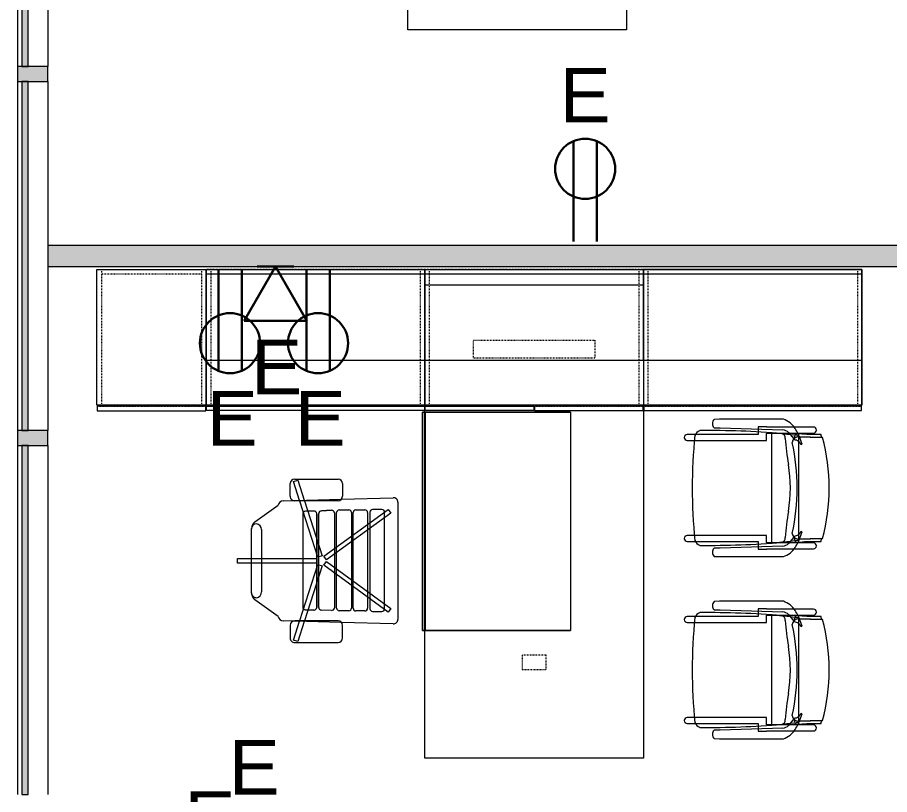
# Model space of a CAD drawing. Header units: inches. Extents: x 1180 to 3050, y -149 to 1363.
# Drawn here: x 1180.4 to 1324, y 276 to 404.1 of the extents above; entities that cross this region are included whole.
import ezdxf

# ---------------------------------------------------------------- set-up
doc = ezdxf.new("R2010")
doc.units = ezdxf.units.IN
doc.header["$MEASUREMENT"] = 0
doc.linetypes.add('Dash', pattern=[0.25, 0.125, -0.125])
for name, color, linetype, lineweight in [('A-ANNO-NOTE', 131, 'Continuous', 30), ('A-GLAZ-CURT', 52, 'Continuous', 13), ('A-GLAZ-CWMG', 51, 'Continuous', 13), ('A-WALL-PATT', 111, 'Continuous', 13), ('I-FURN', 30, 'Continuous', 9), ('I-FURN-PNLS', 30, 'Dash', 9), ('I-WALL', 2, 'Continuous', 13)]:
    doc.layers.add(name, color=color, linetype=linetype, lineweight=lineweight)
doc.styles.add('Swis721 Lt BT', font='swissl.ttf', dxfattribs={"height": 9})

# ---------------------------------------------------------------- blocks, each defined once
blk = doc.blocks.new('System Panel - Glazed-6522019-FIRST FLOOR POWER _ SIGNAL')
at = {"layer": 'A-GLAZ-CURT', "lineweight": 9}
blk.add_hatch(color=7, dxfattribs=at).paths.add_polyline_path([(-28.75, 1.75), (-28.75, 0.75), (28.75, 0.75), (28.75, 1.75), (4.96, 1.75)], flags=0)
at = {"layer": 'A-GLAZ-CURT', "color": 8, "lineweight": 20}
for p, q in [((28.75, 1.75), (-28.75, 1.75)), ((-28.75, 1.75), (-28.75, 0.75)), ((28.75, 0.75), (28.75, 1.75)), ((-28.75, 0.75), (28.75, 0.75))]:
    blk.add_line(p, q, dxfattribs=at)
blk = doc.blocks.new('Rectangular Mullion - 2_5_ x 5_ rectangular-6520307-FIRST FLOOR POWER _ SIGNAL')
at = {"layer": 'A-GLAZ-CWMG', "lineweight": 9}
blk.add_hatch(color=7, dxfattribs=at).paths.add_polyline_path([(1.25, -2.5), (-1.25, -2.5), (-1.25, 2.5), (1.25, 2.5), (1.25, -1.75)], flags=0)
at = {"layer": 'A-GLAZ-CWMG', "color": 8, "lineweight": 20}
for p, q in [((-1.25, 2.5), (1.25, 2.5)), ((-1.25, -2.5), (-1.25, 2.5)), ((1.25, 2.5), (1.25, -2.5)), ((1.25, -2.5), (-1.25, -2.5))]:
    blk.add_line(p, q, dxfattribs=at)
blk = doc.blocks.new('Rectangular Mullion - 2_5_ x 5_ rectangular-V4-FIRST FLOOR POWER _ SIGNAL')
at = {"layer": 'A-GLAZ-CWMG', "lineweight": 9}
for p, q in [((1814.67, -144.25), (1872.17, -144.25)), ((1814.67, -149.25), (1872.17, -149.25))]:
    blk.add_line(p, q, dxfattribs=at)
blk = doc.blocks.new('Rectangular Mullion - 2_5_ x 5_ rectangular-V7-FIRST FLOOR POWER _ SIGNAL')
at = {"layer": 'A-GLAZ-CWMG', "lineweight": 9}
for p, q in [((1180.4, 993.5), (1180.4, 936)), ((1185.4, 993.5), (1185.4, 966.5)), ((1185.4, 963), (1185.4, 936))]:
    blk.add_line(p, q, dxfattribs=at)
blk = doc.blocks.new('F - EXECUTIVE DESK 2 - F - EXECUTIVE DESK 2-6752793-FIRST FLOOR POWER _ SIGNAL')
at = {"layer": 'I-FURN'}
for p, q in [((23.5, -35.87), (23.5, -12)), ((23.5, -12), (23.5, -35.86)), ((23.5, -12), (59.5, -12)), ((23.5, -12), (59.5, -12)), ((59.5, -35.86), (59.5, -12)), ((59.5, -12), (59.5, -35.87)), ((23.5, -35.87), (23.5, -35.99)), ((23.5, -36), (23.5, -35.87)), ((23.5, -35.87), (23.5, -36)), ((23.5, -35.93), (23.5, -35.87)), ((59.5, -35.87), (23.5, -35.87)), ((59.5, -35.87), (23.5, -35.87)), ((59.5, -35.87), (59.5, -35.93)), ((59.5, -35.94), (59.5, -35.87)), ((59.5, -35.87), (59.5, -36)), ((59.5, -35.99), (59.5, -35.87)), ((23.5, -35.99), (23.5, -35.93)), ((23.5, -36), (23.5, -36.1)), ((23.5, -36.3), (23.5, -36)), ((23.5, -36.05), (23.5, -36)), ((23.5, -36.02), (23.5, -36.08)), ((23.5, -36.1), (23.5, -36.05)), ((23.5, -36.14), (23.5, -36.1)), ((23.5, -36.13), (23.5, -36.17)), ((23.5, -36.17), (23.5, -36.14)), ((23.5, -36.17), (23.5, -36.3)), ((23.5, -36.17), (23.5, -36.18)), ((23.5, -36.18), (23.5, -36.17)), ((23.5, -36.3), (23.5, -36.37)), ((23.5, -36.37), (23.5, -36.3)), ((23.5, -36.37), (59.5, -36.37)), ((59.5, -35.93), (59.5, -35.99)), ((59.5, -36), (59.5, -35.94)), ((59.5, -36), (59.5, -36.05)), ((59.5, -36), (59.5, -36.35)), ((59.5, -36.1), (59.5, -36)), ((59.5, -36.08), (59.5, -36.02)), ((59.5, -36.05), (59.5, -36.17)), ((59.5, -36.17), (59.5, -36.13)), ((59.5, -36.17), (59.5, -36.18)), ((59.5, -36.18), (59.5, -36.17)), ((59.5, -36.35), (59.5, -36.17)), ((59.5, -36.35), (59.5, -36.37)), ((59.5, -36.37), (59.5, -36.35)), ((37.84, -49.71), (37.6, -41.21)), ((38.35, -40.44), (57.65, -40.44)), ((39.56, -42.02), (40.16, -41.57)), ((40.16, -41.57), (47.86, -52.17)), ((48.14, -52.17), (55.84, -41.57)), ((55.84, -41.57), (56.44, -42.02)), ((58.4, -41.21), (58.16, -49.71)), ((39.55, -43.05), (39.55, -44.59)), ((39.55, -43.05), (39.55, -44.59)), ((47.26, -52.62), (39.56, -42.02)), ((55.91, -42.61), (39.99, -42.61)), ((55.91, -42.61), (39.99, -42.61)), ((56.44, -42.02), (48.74, -52.62)), ((56.35, -44.59), (56.35, -43.05)), ((56.35, -44.59), (56.35, -43.05)), ((39.61, -47.35), (39.61, -45.85)), ((39.61, -47.35), (39.61, -45.85)), ((39.99, -45.03), (55.9, -45.03)), ((39.99, -45.03), (55.9, -45.03)), ((40.06, -45.41), (55.82, -45.41)), ((40.06, -45.41), (55.82, -45.41)), ((56.26, -45.85), (56.26, -47.35)), ((56.26, -45.85), (56.26, -47.35)), ((39.61, -50.08), (39.61, -48.51)), ((39.61, -50.08), (39.61, -48.51)), ((55.82, -47.79), (40.06, -47.79)), ((55.82, -47.79), (40.06, -47.79)), ((40.06, -48.07), (55.78, -48.07)), ((40.06, -48.07), (55.78, -48.07)), ((56.22, -48.51), (56.22, -50.08)), ((56.22, -48.51), (56.22, -50.08)), ((35.28, -49.53), (37.36, -49.53)), ((38.06, -57.42), (37.84, -49.74)), ((58.16, -49.74), (57.94, -57.42)), ((60.72, -49.53), (58.64, -49.53)), ((34.54, -57.42), (34.54, -50.28)), ((38.11, -50.28), (38.11, -57.42)), ((39.76, -53.03), (39.68, -51.34)), ((39.68, -51.34), (39.76, -53.03)), ((55.78, -50.52), (40.06, -50.52)), ((55.78, -50.52), (40.06, -50.52)), ((40.12, -50.88), (55.75, -50.88)), ((40.12, -50.88), (55.75, -50.88)), ((56.19, -51.34), (56.11, -53.03)), ((56.19, -51.34), (56.11, -53.03)), ((57.9, -50.28), (57.9, -57.42)), ((61.47, -57.42), (61.47, -50.28)), ((38.11, -55.82), (47.17, -52.87)), ((47.17, -52.87), (47.41, -53.59)), ((47.86, -52.17), (47.26, -52.62)), ((48.74, -52.62), (48.14, -52.17)), ((48.6, -53.59), (48.83, -52.87)), ((48.83, -52.87), (57.9, -55.82)), ((47.41, -53.59), (38.15, -56.6)), ((39.8, -54.24), (39.84, -55.66)), ((39.8, -54.24), (39.84, -55.66)), ((55.67, -53.45), (40.2, -53.45)), ((55.67, -53.45), (40.2, -53.45)), ((55.67, -53.79), (40.24, -53.79)), ((40.24, -53.79), (55.67, -53.79)), ((47.63, -53.75), (48.38, -53.75)), ((47.63, -64.52), (47.63, -53.75)), ((48.38, -53.75), (48.38, -64.52)), ((57.85, -56.6), (48.6, -53.59)), ((56.07, -55.66), (56.11, -54.24)), ((56.11, -54.24), (56.07, -55.66)), ((34.71, -56.92), (38.01, -55.85)), ((38.01, -55.85), (38.11, -55.82)), ((57.9, -55.82), (57.99, -55.85)), ((57.99, -55.85), (61.29, -56.92)), ((34.95, -57.64), (34.71, -56.92)), ((38.04, -56.63), (34.95, -57.64)), ((38.11, -56.61), (38.04, -56.63)), ((40.28, -56.09), (55.63, -56.09)), ((40.28, -56.09), (55.63, -56.09)), ((57.96, -56.63), (57.9, -56.61)), ((61.06, -57.64), (57.96, -56.63)), ((61.29, -56.92), (61.06, -57.64)), ((37.36, -58.17), (35.28, -58.17)), ((38.06, -57.65), (38.06, -57.47)), ((38.11, -59.31), (38.06, -57.65)), ((57.94, -57.65), (57.89, -59.31)), ((57.94, -57.47), (57.94, -57.65)), ((58.64, -58.17), (60.72, -58.17)), ((41.56, -63.98), (38.81, -60.13)), ((57.19, -60.13), (54.44, -63.98)), ((42.87, -62.9), (53.13, -62.9)), ((53.31, -64.52), (42.69, -64.52)), ((53.27, -64.52), (42.73, -64.52)), ((47.63, -66.85), (47.63, -64.52)), ((48.38, -64.52), (48.38, -66.85)), ((48.38, -66.85), (47.63, -66.85))]:
    blk.add_line(p, q, dxfattribs=at)
for centre, radius, start, end in [((38.35, -41.19), 0.75, 90, 181.6253), ((57.65, -41.19), 0.75, 358.3747, 90), ((35.28, -50.28), 0.746, 90, 180), ((37.36, -50.28), 0.746, 0, 90), ((58.64, -50.28), 0.746, 90, 180), ((60.72, -50.28), 0.746, 0, 90), ((35.28, -57.42), 0.746, 180, 270), ((37.36, -57.42), 0.746, 270, 0), ((58.64, -57.42), 0.746, 180, 270), ((60.72, -57.42), 0.746, 270, 0), ((38.97, -59.29), 0.861, 181.6253, 259.2912), ((57.03, -59.29), 0.861, 280.7088, 358.3747), ((42.87, -63.87), 0.972, 90, 170), ((53.13, -63.87), 0.972, 10, 90), ((42.72, -63.02), 1.5, 219.5448, 268.6344), ((42.73, -63.71), 0.819, 180, 270), ((53.27, -63.71), 0.819, 270, 0), ((53.28, -63.02), 1.5, 271.3656, 320.4552)]:
    blk.add_arc(centre, radius, start, end, dxfattribs=at)
for centre, major_axis, ratio, start_param, end_param in [((39.99, -43.05), (0.441, 0), 0.994522, 1.570796, 3.141593), ((39.99, -43.05), (0.441, 0), 0.994522, 1.570796, 3.141593), ((55.91, -43.05), (0.441, 0), 0.994522, 0, 1.570796), ((55.91, -43.05), (0.441, 0), 0.994522, 0.785398, 1.570796), ((55.91, -43.05), (0.441, 0), 0.994522, 0, 0.785398), ((39.99, -44.59), (0.441, 0), 0.994522, 3.141593, 4.712389), ((39.99, -44.59), (-0.441, 0), 0.994522, 0, 0.785398), ((40.06, -45.85), (0.441, 0), 0.999591, 1.570796, 3.141593), ((40.06, -45.85), (0.441, 0), 0.999591, 1.570796, 3.141593), ((39.99, -44.59), (0.441, 0), 0.994522, 3.926991, 4.712389), ((55.82, -45.85), (0.441, 0), 0.999591, 0, 1.570796), ((55.82, -45.85), (-0.441, 0), 0.999591, 3.141593, 4.712389), ((55.9, -44.59), (-0.442, 0), 0.994522, 1.570796, 3.141593), ((55.9, -44.59), (-0.442, 0), 0.994522, 1.570796, 2.356194), ((55.9, -44.59), (0.442, 0), 0.994522, 5.497787, 6.283185), ((40.06, -47.35), (0.441, 0), 0.999591, 3.141593, 4.712389), ((40.06, -47.35), (-0.441, 0), 0.999591, 0, 1.570796), ((55.82, -47.35), (0.441, 0), 0.999591, 4.712389, 6.283185), ((55.82, -47.35), (0.441, 0), 0.999591, 4.712389, 6.283185), ((40.06, -48.51), (0.441, 0), 0.999403, 1.570796, 3.141593), ((40.06, -48.51), (0.441, 0), 0.999403, 2.356194, 3.141593), ((40.06, -48.51), (0.441, 0), 0.999403, 1.570796, 2.356194), ((55.78, -48.51), (0.441, 0), 0.999403, 0, 1.570796), ((55.78, -48.51), (0.441, 0), 0.999403, 0, 1.570796), ((40.06, -50.08), (0.441, 0), 0.999403, 3.141593, 4.712389), ((40.06, -50.08), (0.441, 0), 0.999403, 3.141593, 4.712389), ((55.78, -50.08), (0.441, 0), 0.999403, 4.712389, 6.283185), ((55.78, -50.08), (0.441, 0), 0.999403, 4.712389, 6.283185), ((40.12, -51.32), (0.441, 0), 0.998574, 1.570796, 3.191177), ((40.12, -51.32), (0.441, 0), 0.998574, 1.570796, 3.191177), ((55.75, -51.32), (0.441, 0), 0.998574, 6.233601, 7.853982), ((55.75, -51.32), (0.441, 0), 0.998574, 6.233601, 7.853982), ((40.2, -53.01), (0.441, 0), 0.998574, 3.191177, 4.712389), ((40.2, -53.01), (0.441, 0), 0.998574, 3.191177, 4.712389), ((55.67, -53.01), (0.441, 0), 0.998574, 4.712389, 6.233601), ((55.67, -53.01), (0.441, 0), 0.998574, 4.712389, 6.233601), ((40.24, -54.23), (0.441, 0), 0.99965, 1.570796, 3.16704), ((40.24, -54.23), (0.441, 0), 0.99965, 2.368918, 3.16704), ((40.24, -54.23), (0.441, 0), 0.99965, 1.570796, 2.368918), ((55.67, -54.23), (0.441, 0), 0.99965, 6.257738, 7.853982), ((55.67, -54.23), (0.441, 0), 0.99965, 6.257738, 7.853982), ((40.28, -55.65), (0.441, 0), 0.99965, 3.16704, 4.712389), ((40.28, -55.65), (0.441, 0), 0.99965, 3.16704, 4.712389), ((55.63, -55.65), (0.441, 0), 0.99965, 4.712389, 6.257738), ((55.63, -55.65), (0.441, 0), 0.99965, 4.712389, 6.257738)]:
    blk.add_ellipse(centre, major_axis=major_axis, ratio=ratio, start_param=start_param, end_param=end_param, dxfattribs=at)
at = {"layer": 'I-FURN-PNLS', "linetype": 'Continuous'}
for p, q in [((0, 36), (15, 36)), ((0, 0), (0, 36)), ((0, 36), (0, 0)), ((15, 36), (0, 36)), ((0, 36), (15, 36)), ((0, 0), (0, 36)), ((0.75, 36), (0.75, 0)), ((15, 36), (22.38, 36)), ((22.38, 36), (15, 36)), ((15, 36), (15, 0)), ((22.38, 36), (22.38, 0)), ((22.38, 0), (22.38, 36)), ((22.5, 35.94), (22.5, 0.06)), ((23.25, 35.94), (22.5, 35.94)), ((23.25, 0.06), (23.25, 35.94)), ((0, 0), (0.75, 0)), ((0, -72), (0, 0)), ((0, 0), (0.75, 0)), ((0, -72), (0, 0)), ((0, 0), (0.75, 0)), ((15, 0), (0, 0)), ((0.75, 0), (0.75, -72)), ((0.75, 0), (0.75, -72)), ((0.75, 0), (2.5, 0)), ((2.5, -36), (2.5, 0)), ((2.5, 0), (15, 0)), ((2.5, 0), (15, 0)), ((15, 0), (80.5, 0)), ((15, 0), (22.38, 0)), ((22.38, 0), (22.38, -36)), ((22.5, 0.06), (23.25, 0.06)), ((80.5, 0), (80.5, -36)), ((0, 0), (15, 0)), ((0, -72), (0, 0)), ((0, -72), (0, 0)), ((0, 0), (0.75, 0)), ((0, -36), (0, 0)), ((0.75, 0), (0.75, -72)), ((0.75, 0), (2.5, 0)), ((2.5, 0), (15, 0)), ((15, 0), (15, -72)), ((15, 0), (22.38, 0)), ((22.38, 0), (22.38, -36)), ((23.25, -0.06), (22.5, -0.06)), ((22.5, -0.06), (22.5, -17.94)), ((23.25, -17.94), (23.25, -0.06)), ((23.5, -36.37), (23.5, -12)), ((23.5, -12), (59.5, -12)), ((59.5, -12), (59.5, -36.37)), ((22.5, -17.94), (23.25, -17.94)), ((22.5, -18.06), (23.25, -18.06)), ((22.5, -35.94), (22.5, -18.06)), ((23.25, -18.06), (23.25, -35.94)), ((0, -36), (0.75, -36)), ((0, -72), (0, -36)), ((0.75, -36), (0, -36)), ((0.75, -36), (2.5, -36)), ((2.5, -36), (0.75, -36)), ((15, -36), (2.5, -36)), ((2.5, -36), (15, -36)), ((15, -36), (2.5, -36)), ((80.5, -36), (15, -36)), ((15, -36), (22.38, -36)), ((22.38, -36), (15, -36)), ((22.38, -36), (22.38, -72)), ((22.38, -36), (22.38, -72)), ((23.25, -35.94), (22.5, -35.94)), ((22.5, -36.06), (23.25, -36.06)), ((22.5, -71.94), (22.5, -36.06)), ((23.25, -36.06), (23.25, -71.94)), ((59.5, -36.37), (23.5, -36.37)), ((15, -72), (0, -72)), ((0.75, -72), (0, -72)), ((0.75, -72), (0, -72)), ((0.75, -72), (0, -72)), ((0, -72), (22.38, -72)), ((0, -90), (0, -72)), ((0.75, -72), (0, -72)), ((15, -72), (0.75, -72)), ((15, -72), (0.75, -72)), ((22.38, -72), (15, -72)), ((22.38, -72), (15, -72)), ((22.38, -72), (22.38, -90)), ((23.25, -71.94), (22.5, -71.94)), ((23.28, -72.06), (22.53, -72.06)), ((22.53, -72.06), (22.53, -89.94)), ((23.28, -89.94), (23.28, -72.06)), ((22.38, -90), (0, -90)), ((22.53, -89.94), (23.28, -89.94))]:
    blk.add_line(p, q, dxfattribs=at)
at = {"layer": 'I-FURN-PNLS'}
for p, q in [((0, 0), (0, 36)), ((22.38, 0), (22.38, 36)), ((22.5, 0.06), (22.5, 35.94)), ((0, 35.25), (15, 35.25)), ((15, 35.25), (22.38, 35.25)), ((0, 0.75), (15, 0.75)), ((0, 0), (0, -72)), ((15, 0.75), (22.38, 0.75)), ((22.38, 0), (22.38, -36)), ((0, 0), (0, -36)), ((0, -0.75), (0.75, -0.75)), ((0.75, -0.75), (2.5, -0.75)), ((2.5, -0.75), (15, -0.75)), ((15, -0.75), (22.38, -0.75)), ((22.5, -17.94), (22.5, -0.06)), ((11.63, -8), (14.63, -8)), ((11.63, -28), (11.63, -8)), ((14.63, -8), (14.63, -28)), ((63.57, -16.03), (63.57, -19.97)), ((65.93, -16.03), (63.57, -16.03)), ((65.93, -19.97), (65.93, -16.03)), ((22.5, -18.06), (22.5, -35.94)), ((63.57, -19.97), (65.93, -19.97)), ((14.63, -28), (11.63, -28)), ((0, -35.25), (0.75, -35.25)), ((0.75, -35.25), (2.5, -35.25)), ((2.5, -35.25), (15, -35.25)), ((15, -35.25), (22.38, -35.25)), ((0, -36), (0, -72)), ((0, -36.75), (0.75, -36.75)), ((0.75, -36.75), (15, -36.75)), ((15, -36.75), (22.38, -36.75)), ((22.38, -36), (22.38, -72)), ((22.5, -36.06), (22.5, -71.94)), ((0, -71.25), (0.75, -71.25)), ((0.75, -71.25), (15, -71.25)), ((15, -71.25), (22.38, -71.25)), ((0, -72.75), (22.38, -72.75)), ((0.75, -72.75), (0.75, -89.25)), ((22.53, -89.94), (22.53, -72.06)), ((0, -89.25), (22.38, -89.25))]:
    blk.add_line(p, q, dxfattribs=at)
blk = doc.blocks.new('F - EXECUTIVE DESK 2 - F - EXECUTIVE DESK 2-V105-FIRST FLOOR POWER _ SIGNAL')
at = {"layer": 'I-FURN'}
for p, q in [((23.5, -35.87), (23.5, -12)), ((23.5, -12), (23.5, -35.86)), ((23.5, -12), (59.5, -12)), ((23.5, -12), (59.5, -12)), ((59.5, -35.86), (59.5, -12)), ((59.5, -12), (59.5, -35.87)), ((23.5, -35.87), (23.5, -35.99)), ((23.5, -36), (23.5, -35.87)), ((23.5, -35.87), (23.5, -36)), ((23.5, -35.93), (23.5, -35.87)), ((59.5, -35.87), (23.5, -35.87)), ((59.5, -35.87), (23.5, -35.87)), ((59.5, -35.87), (59.5, -35.93)), ((59.5, -36), (59.5, -35.87)), ((59.5, -35.87), (59.5, -36)), ((59.5, -35.99), (59.5, -35.87)), ((23.5, -35.99), (23.5, -35.93)), ((23.5, -36), (23.5, -36.1)), ((23.5, -36.37), (23.5, -36)), ((23.5, -36.05), (23.5, -36)), ((23.5, -36.02), (23.5, -36.08)), ((23.5, -36.14), (23.5, -36.05)), ((23.5, -36.13), (23.5, -36.18)), ((23.5, -36.17), (23.5, -36.14)), ((23.5, -36.17), (23.5, -36.22)), ((23.5, -36.18), (23.5, -36.17)), ((23.5, -36.22), (23.5, -36.3)), ((23.5, -36.3), (23.5, -36.35)), ((23.5, -36.35), (23.5, -36.37)), ((23.5, -36.37), (59.5, -36.37)), ((59.5, -35.93), (59.5, -35.99)), ((59.5, -36), (59.5, -36.1)), ((59.5, -36), (59.5, -36.37)), ((59.5, -36.1), (59.5, -36)), ((59.5, -36.08), (59.5, -36.02)), ((59.5, -36.1), (59.5, -36.14)), ((59.5, -36.18), (59.5, -36.13)), ((59.5, -36.14), (59.5, -36.17)), ((59.5, -36.17), (59.5, -36.18)), ((59.5, -36.22), (59.5, -36.17)), ((59.5, -36.37), (59.5, -36.22)), ((37.84, -49.71), (37.6, -41.21)), ((38.35, -40.44), (57.65, -40.44)), ((39.56, -42.02), (40.16, -41.57)), ((40.16, -41.57), (47.86, -52.17)), ((48.14, -52.17), (55.84, -41.57)), ((55.84, -41.57), (56.44, -42.02)), ((58.4, -41.21), (58.16, -49.71)), ((39.55, -43.05), (39.55, -44.59)), ((39.55, -43.05), (39.55, -44.59)), ((47.26, -52.62), (39.56, -42.02)), ((55.91, -42.61), (39.99, -42.61)), ((55.91, -42.61), (39.99, -42.61)), ((56.44, -42.02), (48.74, -52.62)), ((56.35, -44.59), (56.35, -43.05)), ((56.35, -44.59), (56.35, -43.05)), ((39.61, -47.35), (39.61, -45.85)), ((39.61, -47.35), (39.61, -45.85)), ((39.99, -45.03), (55.9, -45.03)), ((39.99, -45.03), (55.9, -45.03)), ((40.06, -45.41), (55.82, -45.41)), ((40.06, -45.41), (55.82, -45.41)), ((56.26, -45.85), (56.26, -47.35)), ((56.26, -45.85), (56.26, -47.35)), ((39.61, -50.08), (39.61, -48.51)), ((39.61, -50.08), (39.61, -48.51)), ((55.82, -47.79), (40.06, -47.79)), ((55.82, -47.79), (40.06, -47.79)), ((40.06, -48.07), (55.78, -48.07)), ((40.06, -48.07), (55.78, -48.07)), ((56.22, -48.51), (56.22, -50.08)), ((56.22, -48.51), (56.22, -50.08)), ((35.28, -49.53), (37.36, -49.53)), ((38.06, -57.42), (37.84, -49.74)), ((58.16, -49.74), (57.94, -57.42)), ((60.72, -49.53), (58.64, -49.53)), ((34.54, -57.42), (34.54, -50.28)), ((38.11, -50.28), (38.11, -57.42)), ((39.76, -53.03), (39.68, -51.34)), ((39.68, -51.34), (39.76, -53.03)), ((55.78, -50.52), (40.06, -50.52)), ((55.78, -50.52), (40.06, -50.52)), ((40.12, -50.88), (55.75, -50.88)), ((40.12, -50.88), (55.75, -50.88)), ((56.19, -51.34), (56.11, -53.03)), ((56.19, -51.34), (56.11, -53.03)), ((57.9, -50.28), (57.9, -57.42)), ((61.47, -57.42), (61.47, -50.28)), ((38.11, -55.82), (47.17, -52.87)), ((47.17, -52.87), (47.41, -53.59)), ((47.86, -52.17), (47.26, -52.62)), ((48.74, -52.62), (48.14, -52.17)), ((48.6, -53.59), (48.83, -52.87)), ((48.83, -52.87), (57.9, -55.82)), ((47.41, -53.59), (38.15, -56.6)), ((39.8, -54.24), (39.84, -55.66)), ((39.8, -54.24), (39.84, -55.66)), ((55.67, -53.45), (40.2, -53.45)), ((55.67, -53.45), (40.2, -53.45)), ((55.67, -53.79), (40.24, -53.79)), ((40.24, -53.79), (55.67, -53.79)), ((47.63, -53.75), (48.38, -53.75)), ((47.63, -64.52), (47.63, -53.75)), ((48.38, -53.75), (48.38, -64.52)), ((57.85, -56.6), (48.6, -53.59)), ((56.07, -55.66), (56.11, -54.24)), ((56.11, -54.24), (56.07, -55.66)), ((34.71, -56.92), (38.01, -55.85)), ((38.01, -55.85), (38.11, -55.82)), ((57.9, -55.82), (57.99, -55.85)), ((57.99, -55.85), (61.29, -56.92)), ((34.95, -57.64), (34.71, -56.92)), ((38.04, -56.63), (34.95, -57.64)), ((38.11, -56.61), (38.04, -56.63)), ((40.28, -56.09), (55.63, -56.09)), ((40.28, -56.09), (55.63, -56.09)), ((57.96, -56.63), (57.9, -56.61)), ((61.06, -57.64), (57.96, -56.63)), ((61.29, -56.92), (61.06, -57.64)), ((37.36, -58.17), (35.28, -58.17)), ((38.06, -57.65), (38.06, -57.47)), ((38.11, -59.31), (38.06, -57.65)), ((57.94, -57.65), (57.89, -59.31)), ((57.94, -57.47), (57.94, -57.65)), ((58.64, -58.17), (60.72, -58.17)), ((41.56, -63.98), (38.81, -60.13)), ((57.19, -60.13), (54.44, -63.98)), ((42.87, -62.9), (53.13, -62.9)), ((53.31, -64.52), (42.69, -64.52)), ((53.27, -64.52), (42.73, -64.52)), ((47.63, -66.85), (47.63, -64.52)), ((48.38, -64.52), (48.38, -66.85)), ((48.38, -66.85), (47.63, -66.85))]:
    blk.add_line(p, q, dxfattribs=at)
for centre, radius, start, end in [((38.35, -41.19), 0.75, 90, 181.6253), ((57.65, -41.19), 0.75, 358.3747, 90), ((35.28, -50.28), 0.746, 90, 180), ((37.36, -50.28), 0.746, 0, 90), ((58.64, -50.28), 0.746, 90, 180), ((60.72, -50.28), 0.746, 0, 90), ((35.28, -57.42), 0.746, 180, 270), ((37.36, -57.42), 0.746, 270, 0), ((58.64, -57.42), 0.746, 180, 270), ((60.72, -57.42), 0.746, 270, 0), ((38.97, -59.29), 0.861, 181.6253, 259.2912), ((57.03, -59.29), 0.861, 280.7088, 358.3747), ((42.87, -63.87), 0.972, 90, 170), ((53.13, -63.87), 0.972, 10, 90), ((42.72, -63.02), 1.5, 219.5448, 268.6344), ((42.73, -63.71), 0.819, 180, 270), ((53.27, -63.71), 0.819, 270, 0), ((53.28, -63.02), 1.5, 271.3656, 320.4552)]:
    blk.add_arc(centre, radius, start, end, dxfattribs=at)
for centre, major_axis, ratio, start_param, end_param in [((39.99, -43.05), (0.441, 0), 0.994522, 1.570796, 3.141593), ((39.99, -43.05), (0.441, 0), 0.994522, 1.570796, 3.141593), ((55.91, -43.05), (0.441, 0), 0.994522, 0, 1.570796), ((55.91, -43.05), (0.441, 0), 0.994522, 0, 1.570796), ((39.99, -44.59), (0.441, 0), 0.994522, 3.141593, 4.712389), ((39.99, -44.59), (-0.441, 0), 0.994522, 0, 1.570796), ((40.06, -45.85), (0.441, 0), 0.999591, 1.570796, 3.141593), ((40.06, -45.85), (0.441, 0), 0.999591, 1.570796, 3.141593), ((55.82, -45.85), (0.441, 0), 0.999591, 0, 1.570796), ((55.82, -45.85), (-0.441, 0), 0.999591, 3.141593, 4.712389), ((55.9, -44.59), (-0.442, 0), 0.994522, 1.570796, 3.141593), ((55.9, -44.59), (-0.442, 0), 0.994522, 1.570796, 3.141593), ((40.06, -47.35), (0.441, 0), 0.999591, 3.141593, 4.712389), ((40.06, -47.35), (-0.441, 0), 0.999591, 0, 1.570796), ((55.82, -47.35), (0.441, 0), 0.999591, 4.712389, 6.283185), ((55.82, -47.35), (0.441, 0), 0.999591, 4.712389, 6.283185), ((40.06, -48.51), (0.441, 0), 0.999403, 1.570796, 3.141593), ((40.06, -48.51), (0.441, 0), 0.999403, 1.570796, 3.141593), ((55.78, -48.51), (0.441, 0), 0.999403, 0, 1.570796), ((55.78, -48.51), (0.441, 0), 0.999403, 0, 1.570796), ((40.06, -50.08), (0.441, 0), 0.999403, 3.141593, 4.712389), ((40.06, -50.08), (0.441, 0), 0.999403, 3.141593, 4.712389), ((55.78, -50.08), (0.441, 0), 0.999403, 4.712389, 6.283185), ((55.78, -50.08), (0.441, 0), 0.999403, 4.712389, 6.283185), ((40.12, -51.32), (0.441, 0), 0.998574, 1.570796, 3.191177), ((40.12, -51.32), (0.441, 0), 0.998574, 1.570796, 3.191177), ((55.75, -51.32), (0.441, 0), 0.998574, 6.233601, 7.853982), ((55.75, -51.32), (0.441, 0), 0.998574, 6.233601, 7.853982), ((40.2, -53.01), (0.441, 0), 0.998574, 3.191177, 4.712389), ((40.2, -53.01), (0.441, 0), 0.998574, 3.191177, 4.712389), ((55.67, -53.01), (0.441, 0), 0.998574, 4.712389, 6.233601), ((55.67, -53.01), (0.441, 0), 0.998574, 4.712389, 6.233601), ((40.24, -54.23), (0.441, 0), 0.99965, 1.570796, 3.16704), ((40.24, -54.23), (0.441, 0), 0.99965, 1.570796, 3.16704), ((55.67, -54.23), (0.441, 0), 0.99965, 6.257738, 7.853982), ((55.67, -54.23), (0.441, 0), 0.99965, 6.257738, 7.853982), ((40.28, -55.65), (0.441, 0), 0.99965, 3.16704, 4.712389), ((40.28, -55.65), (0.441, 0), 0.99965, 3.16704, 4.712389), ((55.63, -55.65), (0.441, 0), 0.99965, 4.712389, 6.257738), ((55.63, -55.65), (0.441, 0), 0.99965, 4.712389, 6.257738)]:
    blk.add_ellipse(centre, major_axis=major_axis, ratio=ratio, start_param=start_param, end_param=end_param, dxfattribs=at)
at = {"layer": 'I-FURN-PNLS', "linetype": 'Continuous'}
for p, q in [((0, 36), (15, 36)), ((0, 0), (0, 36)), ((0, 36), (0, 0)), ((15, 36), (0, 36)), ((0, 36), (15, 36)), ((0, 0), (0, 36)), ((0.75, 36), (0.75, 0)), ((15, 36), (22.38, 36)), ((22.38, 36), (15, 36)), ((15, 36), (15, 0)), ((22.38, 36), (22.38, 0)), ((22.38, 0), (22.38, 36)), ((22.5, 35.94), (22.5, 0.06)), ((23.25, 35.94), (22.5, 35.94)), ((23.25, 0.06), (23.25, 35.94)), ((0, 0), (0.75, 0)), ((0, -72), (0, 0)), ((0, 0), (0.75, 0)), ((0, -72), (0, 0)), ((0, 0), (0.75, 0)), ((15, 0), (0, 0)), ((0.75, 0), (0.75, -72)), ((0.75, 0), (0.75, -72)), ((0.75, 0), (2.5, 0)), ((2.5, -36), (2.5, 0)), ((2.5, 0), (15, 0)), ((2.5, 0), (15, 0)), ((15, 0), (80.5, 0)), ((15, 0), (22.38, 0)), ((22.38, 0), (22.38, -36)), ((22.5, 0.06), (23.25, 0.06)), ((80.5, 0), (80.5, -36)), ((0, 0), (15, 0)), ((0, -72), (0, 0)), ((0, -72), (0, 0)), ((0, 0), (0.75, 0)), ((0, -36), (0, 0)), ((0.75, 0), (0.75, -72)), ((0.75, 0), (2.5, 0)), ((2.5, 0), (15, 0)), ((15, 0), (15, -72)), ((15, 0), (22.38, 0)), ((22.38, 0), (22.38, -36)), ((23.25, -0.06), (22.5, -0.06)), ((22.5, -0.06), (22.5, -17.94)), ((23.25, -17.94), (23.25, -0.06)), ((23.5, -36.37), (23.5, -12)), ((23.5, -12), (59.5, -12)), ((59.5, -12), (59.5, -36.37)), ((22.5, -17.94), (23.25, -17.94)), ((22.5, -18.06), (23.25, -18.06)), ((22.5, -35.94), (22.5, -18.06)), ((23.25, -18.06), (23.25, -35.94)), ((0, -36), (0.75, -36)), ((0, -72), (0, -36)), ((0.75, -36), (0, -36)), ((0.75, -36), (2.5, -36)), ((2.5, -36), (0.75, -36)), ((15, -36), (2.5, -36)), ((2.5, -36), (15, -36)), ((15, -36), (2.5, -36)), ((80.5, -36), (15, -36)), ((15, -36), (22.38, -36)), ((22.38, -36), (15, -36)), ((22.38, -36), (22.38, -72)), ((22.38, -36), (22.38, -72)), ((23.25, -35.94), (22.5, -35.94)), ((22.5, -36.06), (23.25, -36.06)), ((22.5, -71.94), (22.5, -36.06)), ((23.25, -36.06), (23.25, -71.94)), ((59.5, -36.37), (23.5, -36.37)), ((15, -72), (0, -72)), ((0.75, -72), (0, -72)), ((0.75, -72), (0, -72)), ((0.75, -72), (0, -72)), ((0, -72), (22.38, -72)), ((0, -90), (0, -72)), ((0.75, -72), (0, -72)), ((15, -72), (0.75, -72)), ((15, -72), (0.75, -72)), ((22.38, -72), (15, -72)), ((22.38, -72), (15, -72)), ((22.38, -72), (22.38, -90)), ((23.25, -71.94), (22.5, -71.94)), ((23.28, -72.06), (22.53, -72.06)), ((22.53, -72.06), (22.53, -89.94)), ((23.28, -89.94), (23.28, -72.06)), ((22.38, -90), (0, -90)), ((22.53, -89.94), (23.28, -89.94))]:
    blk.add_line(p, q, dxfattribs=at)
at = {"layer": 'I-FURN-PNLS'}
for p, q in [((0, 0), (0, 36)), ((22.38, 0), (22.38, 36)), ((22.5, 0.06), (22.5, 35.94)), ((0, 35.25), (15, 35.25)), ((15, 35.25), (22.38, 35.25)), ((0, 0.75), (15, 0.75)), ((0, 0), (0, -72)), ((15, 0.75), (22.38, 0.75)), ((22.38, 0), (22.38, -36)), ((0, 0), (0, -36)), ((0, -0.75), (0.75, -0.75)), ((0.75, -0.75), (2.5, -0.75)), ((2.5, -0.75), (15, -0.75)), ((15, -0.75), (22.38, -0.75)), ((22.5, -17.94), (22.5, -0.06)), ((11.63, -8), (14.63, -8)), ((11.63, -28), (11.63, -8)), ((14.63, -8), (14.63, -28)), ((63.57, -16.03), (63.57, -19.97)), ((65.93, -16.03), (63.57, -16.03)), ((65.93, -19.97), (65.93, -16.03)), ((22.5, -18.06), (22.5, -35.94)), ((63.57, -19.97), (65.93, -19.97)), ((14.63, -28), (11.63, -28)), ((0, -35.25), (0.75, -35.25)), ((0.75, -35.25), (2.5, -35.25)), ((2.5, -35.25), (15, -35.25)), ((15, -35.25), (22.38, -35.25)), ((0, -36), (0, -72)), ((0, -36.75), (0.75, -36.75)), ((0.75, -36.75), (15, -36.75)), ((15, -36.75), (22.38, -36.75)), ((22.38, -36), (22.38, -72)), ((22.5, -36.06), (22.5, -71.94)), ((0, -71.25), (0.75, -71.25)), ((0.75, -71.25), (15, -71.25)), ((15, -71.25), (22.38, -71.25)), ((0, -72.75), (22.38, -72.75)), ((0.75, -72.75), (0.75, -89.25)), ((22.53, -89.94), (22.53, -72.06)), ((0, -89.25), (22.38, -89.25))]:
    blk.add_line(p, q, dxfattribs=at)
blk = doc.blocks.new('F-Haworth_Chair_X99-Seminar - X99 Seminar Chair with Glides-V106-FIRST FLOOR POWER _ SIGNAL')
at = {"layer": 'I-FURN'}
for p, q in [((-8.34, 11.52), (-8.42, 7.57)), ((8.42, 7.57), (8.34, 11.52)), ((-8.42, 7.57), (-8.34, 11.37)), ((8.34, 11.37), (8.42, 7.57)), ((-10.04, 10.02), (-10.04, 6.81)), ((-9.04, 7.4), (-9.04, 10.02)), ((9.04, 10.02), (9.04, 7.4)), ((10.04, 6.81), (10.04, 10.02)), ((-9.04, 5.99), (-9.04, 7.4)), ((-8.62, 7.42), (-8.68, 6.87)), ((-8.6, 7.6), (-8.62, 7.43)), ((-8.49, 7.6), (-8.56, 7.6)), ((-7.65, 7.6), (-8.4, 7.6)), ((7.65, 7.6), (-7.65, 7.6)), ((-7.18, 7.99), (-7.21, 8.13)), ((7.21, 8.13), (7.18, 7.99)), ((8.4, 7.6), (7.65, 7.6)), ((8.56, 7.6), (8.49, 7.6)), ((8.62, 7.43), (8.6, 7.6)), ((8.68, 6.87), (8.62, 7.42)), ((9.04, 7.4), (9.04, 5.99)), ((-10.04, 6.81), (-10.04, 5)), ((-9.13, 5.92), (-8.07, 6.77)), ((-9.04, 3.62), (-9.04, 5.99)), ((-8.75, 6.22), (-8.88, 4.99)), ((-8.68, 6.87), (-8.75, 6.22)), ((-8.61, 6.81), (-8.23, 6.95)), ((-8.03, 6.81), (-7.95, 6.87)), ((7.95, 6.87), (8.03, 6.81)), ((8.07, 6.77), (9.13, 5.92)), ((8.23, 6.95), (8.61, 6.81)), ((8.75, 6.22), (8.68, 6.87)), ((8.88, 4.99), (8.75, 6.22)), ((9.04, 5.99), (9.04, 3.62)), ((10.04, 5), (10.04, 6.81)), ((-11.32, 5.06), (-11.32, -5.48)), ((-10.04, 4.99), (-10.04, 2.27)), ((-9.92, -5.36), (-9.57, 4.97)), ((-8.9, 4.8), (-9.07, 3.2)), ((-8.88, 4.99), (-8.89, 4.91)), ((8.89, 4.91), (8.88, 4.99)), ((9.07, 3.2), (8.9, 4.8)), ((9.57, 4.97), (9.92, -5.36)), ((10.04, 2.27), (10.04, 4.99)), ((11.32, -5.48), (11.32, 5.06)), ((-9.07, 3.2), (-9.07, 3.12)), ((-9.07, 3.12), (9.07, 3.12)), ((-9.04, 3.43), (-9.04, 3.62)), ((-9.04, 3.12), (-9.04, 3.43)), ((-9.04, 2.27), (-9.04, 3.12)), ((9.04, 3.62), (9.04, 3.43)), ((9.04, 3.43), (9.04, 3.12)), ((9.04, 3.12), (9.04, 2.27)), ((9.07, 3.12), (9.07, 3.2)), ((-10.04, 2.27), (-10.07, 2.27)), ((-10.07, 2.27), (-10.07, 0.89)), ((-7.83, 2.27), (-9.04, 2.27)), ((-7.83, -9.57), (-7.83, 2.27)), ((9.04, 2.27), (7.83, 2.27)), ((7.83, 2.27), (7.83, -9.57)), ((10.07, 2.27), (10.04, 2.27)), ((10.07, 0.89), (10.07, 2.27)), ((-10.07, 0.89), (-9.71, 0.89)), ((-9.71, 0.89), (-9.2, 0.89)), ((-9.2, 0.89), (-8.82, 0.89)), ((-8.82, 0.89), (-8.82, -9.44)), ((8.82, 0.89), (9.2, 0.89)), ((8.82, -9.44), (8.82, 0.89)), ((9.2, 0.89), (9.71, 0.89)), ((9.71, 0.89), (10.07, 0.89)), ((-11.32, -5.48), (-11.3, -6.32)), ((-9.92, -6.36), (-9.92, -5.36)), ((9.92, -5.36), (9.92, -6.36)), ((11.3, -6.32), (11.32, -5.48)), ((-8.82, -9.44), (-8.82, -10.78)), ((-7.83, -10.78), (-7.83, -9.57)), ((7.83, -9.57), (7.83, -10.78)), ((8.82, -10.78), (8.82, -9.44))]:
    blk.add_line(p, q, dxfattribs=at)
for centre, radius, start, end in [((0, -20.29), 32.89, 75.3075, 104.696), ((-9.54, 10.02), 0.498, 360, 180), ((-36.06, 10.03), 27.2, 355.9857, 2.5118), ((0, -20.73), 33.17, 104.5766, 105.5522), ((0, -20.73), 33.17, 74.4478, 75.4234), ((36.06, 10.03), 27.2, 177.4882, 184.0143), ((9.54, 10.02), 0.498, 360, 180), ((-4.71, -1.15), 9.61, 116.0036, 121.9522), ((-5.2, 7.86), 3.74, 175.9857, 189.9064), ((-4.71, -1.15), 9.61, 113.5094, 115.894), ((-8.28, 7.33), 0.613, 189.9064, 237.4573), ((-4.71, -1.15), 9.61, 112.927, 113.3607), ((-4.71, -1.15), 9.61, 105.0666, 112.7369), ((-7.37, 7.55), 1.05, 178.8214, 214.7998), ((-7.37, 7.55), 1.05, 178.8214, 264.0446), ((-6.55, 6.76), 1.38, 147.5752, 174.9122), ((-6.55, 6.76), 1.38, 117.0503, 145.9813), ((0, -26.49), 33.83, 77.2285, 102.7715), ((6.55, 6.76), 1.38, 34.0187, 62.9497), ((4.71, -1.15), 9.61, 67.2631, 74.9334), ((7.37, 7.55), 1.05, 275.9554, 1.1786), ((6.55, 6.76), 1.38, 5.0878, 32.4248), ((7.37, 7.55), 1.05, 325.2002, 1.1786), ((4.71, -1.15), 9.61, 66.6393, 67.073), ((4.71, -1.15), 9.61, 63.9964, 66.4906), ((8.28, 7.33), 0.613, 302.5427, 350.0936), ((5.2, 7.86), 3.74, 350.0936, 4.0143), ((4.71, -1.15), 9.61, 58.0478, 63.9964), ((-7.87, 3.92), 3.63, 121.9522, 161.8211), ((-8.18, 4.9), 1.39, 132.8922, 177.1987), ((-11.32, 48.08), 42.84, 274.2301, 280.0233), ((0, -15.97), 22.19, 79.9767, 100.0233), ((11.32, 48.08), 42.84, 259.9767, 265.7699), ((8.18, 4.9), 1.39, 2.8013, 47.1078), ((7.87, 3.92), 3.63, 18.1789, 58.0478), ((144.06, -7.32), 153.52, 175.4787, 180.5251), ((-8.24, 4.59), 0.763, 84.2338, 165.7662), ((8.24, 4.59), 0.763, 14.2338, 95.7662), ((-144.06, -7.32), 153.52, 359.4749, 4.5213), ((-10.58, -5.68), 0.956, 221.8901, 314.1099), ((10.58, -5.68), 0.956, 225.8901, 318.1099), ((-8.21, -8.28), 1.31, 200.0433, 249.9567), ((0, 75.01), 84.96, 264.1475, 275.8525), ((8.21, -8.28), 1.31, 290.0433, 339.9567), ((-8.32, -10.78), 0.495, 180, 360), ((8.32, -10.78), 0.495, 180, 360)]:
    blk.add_arc(centre, radius, start, end, dxfattribs=at)
blk = doc.blocks.new('F-Haworth_Chair_X99-Seminar - X99 Seminar Chair with Glides-V107-FIRST FLOOR POWER _ SIGNAL')
at = {"layer": 'I-FURN'}
for p, q in [((-8.34, 11.52), (-8.42, 7.57)), ((8.42, 7.57), (8.34, 11.52)), ((-8.42, 7.57), (-8.34, 11.37)), ((8.34, 11.37), (8.42, 7.57)), ((-10.04, 10.02), (-10.04, 6.81)), ((-9.04, 7.4), (-9.04, 10.02)), ((9.04, 10.02), (9.04, 7.4)), ((10.04, 6.81), (10.04, 10.02)), ((-9.04, 5.99), (-9.04, 7.4)), ((-8.62, 7.42), (-8.68, 6.87)), ((-8.6, 7.6), (-8.62, 7.43)), ((-8.49, 7.6), (-8.56, 7.6)), ((-7.65, 7.6), (-8.4, 7.6)), ((7.65, 7.6), (-7.65, 7.6)), ((-7.18, 7.99), (-7.21, 8.13)), ((7.21, 8.13), (7.18, 7.99)), ((8.08, 7.6), (7.65, 7.6)), ((8.4, 7.6), (8.09, 7.6)), ((8.56, 7.6), (8.49, 7.6)), ((8.62, 7.43), (8.6, 7.6)), ((8.68, 6.87), (8.62, 7.42)), ((9.04, 7.4), (9.04, 5.99)), ((-10.04, 6.81), (-10.04, 5)), ((-9.13, 5.92), (-8.07, 6.77)), ((-9.04, 3.62), (-9.04, 5.99)), ((-8.75, 6.22), (-8.88, 4.99)), ((-8.68, 6.87), (-8.75, 6.22)), ((-8.61, 6.81), (-8.23, 6.95)), ((-8.03, 6.81), (-7.95, 6.87)), ((7.95, 6.87), (8.03, 6.81)), ((8.08, 6.77), (9.13, 5.92)), ((8.23, 6.95), (8.61, 6.81)), ((8.75, 6.22), (8.68, 6.87)), ((8.88, 4.99), (8.75, 6.22)), ((9.04, 5.99), (9.04, 3.62)), ((10.04, 5), (10.04, 6.81)), ((-11.32, 5.06), (-11.32, -5.48)), ((-10.04, 4.99), (-10.04, 2.27)), ((-9.92, -5.36), (-9.57, 4.97)), ((-8.9, 4.8), (-9.07, 3.2)), ((-8.88, 4.99), (-8.89, 4.91)), ((8.89, 4.91), (8.88, 4.99)), ((9.07, 3.2), (8.9, 4.8)), ((9.57, 4.97), (9.92, -5.36)), ((10.04, 2.27), (10.04, 4.99)), ((11.32, -5.48), (11.32, 5.06)), ((-9.07, 3.2), (-9.07, 3.12)), ((-9.07, 3.12), (9.07, 3.12)), ((-9.04, 3.43), (-9.04, 3.62)), ((-9.04, 3.12), (-9.04, 3.43)), ((-9.04, 2.27), (-9.04, 3.12)), ((9.04, 3.62), (9.04, 3.43)), ((9.04, 3.43), (9.04, 3.12)), ((9.04, 3.12), (9.04, 2.27)), ((9.07, 3.12), (9.07, 3.2)), ((-10.04, 2.27), (-10.07, 2.27)), ((-10.07, 2.27), (-10.07, 0.89)), ((-7.83, 2.27), (-9.04, 2.27)), ((-7.83, -9.57), (-7.83, 2.27)), ((9.04, 2.27), (7.83, 2.27)), ((7.83, 2.27), (7.83, -9.57)), ((10.07, 2.27), (10.04, 2.27)), ((10.07, 0.89), (10.07, 2.27)), ((-10.07, 0.89), (-9.71, 0.89)), ((-9.71, 0.89), (-9.2, 0.89)), ((-9.2, 0.89), (-8.82, 0.89)), ((-8.82, 0.89), (-8.82, -9.44)), ((8.82, 0.89), (9.2, 0.89)), ((8.82, -9.44), (8.82, 0.89)), ((9.2, 0.89), (9.71, 0.89)), ((9.71, 0.89), (10.07, 0.89)), ((-11.32, -5.48), (-11.3, -6.32)), ((-9.92, -6.36), (-9.92, -5.36)), ((9.92, -5.36), (9.92, -6.36)), ((11.3, -6.32), (11.32, -5.48)), ((-8.82, -9.44), (-8.82, -10.78)), ((-7.83, -10.78), (-7.83, -9.57)), ((7.83, -9.57), (7.83, -10.78)), ((8.82, -10.78), (8.82, -9.44))]:
    blk.add_line(p, q, dxfattribs=at)
for centre, radius, start, end in [((0, -20.29), 32.89, 75.3075, 104.696), ((-9.54, 10.02), 0.498, 360, 180), ((-36.06, 10.03), 27.2, 355.9857, 2.5118), ((0, -20.73), 33.17, 104.5766, 105.5522), ((0, -20.73), 33.17, 74.4478, 75.4234), ((36.06, 10.03), 27.2, 177.4882, 184.0143), ((9.54, 10.02), 0.498, 360, 180), ((-4.71, -1.15), 9.61, 116.0036, 121.9522), ((-5.2, 7.86), 3.74, 175.9857, 189.9064), ((-4.71, -1.15), 9.61, 113.5094, 116.0036), ((-8.28, 7.33), 0.613, 189.9064, 237.4573), ((-4.71, -1.15), 9.61, 112.927, 113.3607), ((-4.71, -1.15), 9.61, 105.0666, 112.7369), ((-7.37, 7.55), 1.05, 178.8214, 214.7998), ((-7.37, 7.55), 1.05, 178.8214, 264.0446), ((-6.55, 6.76), 1.38, 147.5752, 174.9122), ((-6.55, 6.76), 1.38, 117.0503, 145.9813), ((0, -26.49), 33.83, 77.2285, 102.7715), ((6.55, 6.76), 1.38, 34.0187, 62.9497), ((4.71, -1.15), 9.61, 67.2631, 74.9334), ((7.37, 7.55), 1.05, 275.9554, 1.1786), ((6.55, 6.76), 1.38, 5.0878, 32.4248), ((7.37, 7.55), 1.05, 325.2002, 1.1786), ((4.71, -1.15), 9.61, 66.6393, 67.073), ((4.71, -1.15), 9.61, 63.9964, 66.4906), ((8.28, 7.33), 0.613, 302.5427, 350.0936), ((5.2, 7.86), 3.74, 350.0936, 4.0143), ((4.71, -1.15), 9.61, 58.0478, 63.9964), ((-7.87, 3.92), 3.63, 121.9522, 161.8211), ((-8.18, 4.9), 1.39, 132.8922, 177.1987), ((-11.32, 48.08), 42.84, 274.2301, 280.0233), ((0, -15.97), 22.19, 79.9767, 100.0233), ((11.32, 48.08), 42.84, 259.9767, 265.7699), ((8.18, 4.9), 1.39, 2.8013, 47.1078), ((7.87, 3.92), 3.63, 18.1789, 58.0478), ((144.06, -7.32), 153.52, 175.4787, 180.5251), ((-8.24, 4.59), 0.763, 84.2338, 165.7662), ((8.24, 4.59), 0.763, 14.2338, 95.7662), ((-144.06, -7.32), 153.52, 359.4749, 4.5213), ((-10.58, -5.68), 0.956, 221.8901, 314.1099), ((10.58, -5.68), 0.956, 225.8901, 318.1099), ((-8.21, -8.28), 1.31, 200.0433, 249.9567), ((0, 75.01), 84.96, 264.1475, 275.8525), ((8.21, -8.28), 1.31, 290.0433, 339.9567), ((-8.32, -10.78), 0.495, 180, 360), ((8.32, -10.78), 0.495, 180, 360)]:
    blk.add_arc(centre, radius, start, end, dxfattribs=at)

msp = doc.modelspace()

# ---------------------------------------------------------------- hatches: boundary and pattern name
at = {"layer": 'A-WALL-PATT', "lineweight": 9}
h = msp.add_hatch(color=7, dxfattribs=at)
h.paths.add_polyline_path([(1437.45, 363), (1441.4, 363), (1441.4, 366.5), (1436.9, 366.5), (1436.9, 363)], flags=0)
h.paths.add_polyline_path([(1211.48, 363), (1398.4, 363), (1398.4, 366.5), (1185.4, 366.5), (1185.4, 363)], flags=0)

# ---------------------------------------------------------------- linework, layer by layer
at = {"layer": 'A-ANNO-NOTE'}
for p, q in [((1271.98, 367.15), (1271.98, 383.68)), ((1271.98, 367.15), (1271.98, 383.68)), ((1275.81, 367.15), (1275.81, 383.68)), ((1213.49, 362.34), (1213.49, 345.82)), ((1217.33, 362.34), (1217.33, 345.82)), ((1217.33, 362.34), (1217.33, 345.82)), ((1222.9, 363), (1217.75, 354.06)), ((1219.9, 363), (1225.9, 363)), ((1222.9, 363), (1228.06, 354.06)), ((1227.99, 362.34), (1227.99, 345.82)), ((1231.83, 362.34), (1231.83, 345.82)), ((1231.83, 362.34), (1231.83, 345.82)), ((1228.06, 354.06), (1217.75, 354.06))]:
    msp.add_line(p, q, dxfattribs=at)
for centre in [(1273.89, 379.11), (1215.41, 350.38), (1229.91, 350.38)]:
    msp.add_circle(centre, 4.95, dxfattribs=at)
at = {"layer": 'I-WALL', "color": 8, "lineweight": 20}
for p, q in [((1387.4, 366.5), (1185.4, 366.5)), ((1185.4, 366.5), (1185.4, 363)), ((1185.4, 363), (1398.4, 363))]:
    msp.add_line(p, q, dxfattribs=at)

# ---------------------------------------------------------------- block references
at = {"layer": 'A-GLAZ-CURT', "lineweight": 9, "rotation": 89.99999999999991}
for p in [(1182.9, 424.75), (1182.9, 364.75), (1182.9, 304.75)]:
    msp.add_blockref('System Panel - Glazed-6522019-FIRST FLOOR POWER _ SIGNAL', p, dxfattribs=at)
at = {"layer": 'A-GLAZ-CWMG', "lineweight": 9, "rotation": 270.0000000000002}
for p in [(1329.66, 2268.17), (1329.66, 2148.17)]:
    msp.add_blockref('Rectangular Mullion - 2_5_ x 5_ rectangular-V4-FIRST FLOOR POWER _ SIGNAL', p, dxfattribs=at)
at = {"layer": 'A-GLAZ-CWMG', "lineweight": 9, "extrusion": (0, 0, -1), "rotation": 90.0000000000001}
for p in [(-1182.9, 394.75), (-1182.9, 334.75)]:
    msp.add_blockref('Rectangular Mullion - 2_5_ x 5_ rectangular-6520307-FIRST FLOOR POWER _ SIGNAL', p, dxfattribs=at)
at = {"layer": 'A-GLAZ-CWMG', "lineweight": 9}
msp.add_blockref('Rectangular Mullion - 2_5_ x 5_ rectangular-V7-FIRST FLOOR POWER _ SIGNAL', (0, -600), dxfattribs=at)
at = {"layer": 'I-FURN', "rotation": 269.9999999999998}
for name, p in [('F - EXECUTIVE DESK 2 - F - EXECUTIVE DESK 2-6752793-FIRST FLOOR POWER _ SIGNAL', (1280.68, 482.5)), ('F - EXECUTIVE DESK 2 - F - EXECUTIVE DESK 2-V105-FIRST FLOOR POWER _ SIGNAL', (1283.48, 362.52)), ('F-Haworth_Chair_X99-Seminar - X99 Seminar Chair with Glides-V107-FIRST FLOOR POWER _ SIGNAL', (1301.48, 326.52)), ('F-Haworth_Chair_X99-Seminar - X99 Seminar Chair with Glides-V106-FIRST FLOOR POWER _ SIGNAL', (1301.48, 296.52))]:
    msp.add_blockref(name, p, dxfattribs=at)

# ---------------------------------------------------------------- texts
at = {"layer": 'A-ANNO-NOTE', "lineweight": 9, "char_height": 9, "width": 9.393, "attachment_point": 1, "style": 'Swis721 Lt BT'}
for insert in [(1269.71, 395.75), (1218.9, 350.97), (1211.58, 342.51), (1226.08, 342.51), (1215.21, 285), (1207.9, 276.54)]:
    msp.add_mtext('E', dxfattribs=dict(at, insert=insert))

doc.saveas('drawing.dxf')
